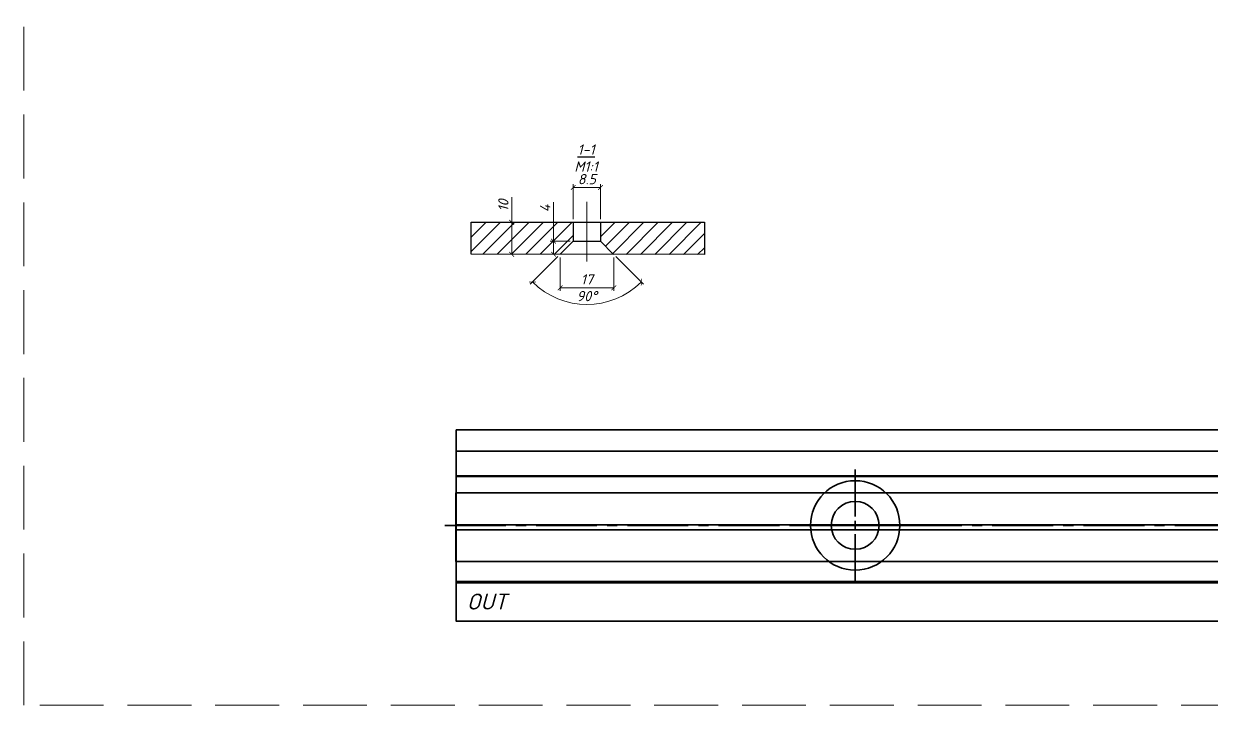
# Model space of a CAD drawing. Header units: millimetres. Extents: x -29692 to 34729, y -8412 to 43293.
# Drawn here: x -11384.3 to -11012.4, y -5589.7 to -5376.3 of the extents above; entities that cross this region are included whole.
import ezdxf

# ---------------------------------------------------------------- set-up
doc = ezdxf.new("R2010")
doc.units = ezdxf.units.MM
for name, pattern in [('CENTER2', [28.575, 19.05, -3.175, 3.175, -3.175]), ('CONTINU', [0]), ('JIS_02_4.0', [5.5, 4, -1.5])]:
    doc.linetypes.add(name, pattern=pattern)
doc.layers.get('Defpoints').update_dxf_attribs({"color": 4, "lineweight": 35})
for name, color, linetype, lineweight in [('_0_000_Подоснова', 9, 'Continuous', 0), ('_0_001_Профили', 150, 'Continuous', 35), ('_0_003_Размеры', 132, 'Continuous', 0)]:
    doc.layers.add(name, color=color, linetype=linetype, lineweight=lineweight)
doc.layers.add('_0_007_Кронштейны_01', color=30, linetype='Continuous')
doc.layers.add('_0_108_GASKETS', color=1, linetype='Continuous')
doc.layers.add('_0_023 _Линия_04', color=96, linetype='JIS_02_4.0', lineweight=9, plot=False)
doc.styles.add('_DZ_3.2', font='isocpeui.ttf', dxfattribs={"height": 3.2})
doc.dimstyles.new('_DZ_3.2', dxfattribs={"dimscale": 0, "dimtxt": 3.2, "dimasz": 1.5, "dimexe": 1, "dimexo": 1, "dimgap": 1, "dimtad": 1, "dimdec": 0, "dimzin": 1, "dimdsep": 46, "dimtxsty": '_DZ_3.2', "dimblk": 'ARCHTICK', "dimcen": 0.09, "dimclrd": 256, "dimclre": 256, "dimclrt": 256, "dimadec": 0, "dimazin": 0, "dimtfac": 1, "dimtdec": 0, "dimtofl": 0, "dimtmove": 1, "dimatfit": 2, "dimfxl": 1, "dimtfill": 1, "dimtfillclr": 256, "dimtolj": 1, "dimlwd": 9, "dimlwe": 5, "dimarcsym": 0})
pattern_1 = [(45, (-120832.4196, -38604.897), (-2.24506403, 2.24506403), [])]

# ---------------------------------------------------------------- blocks, each defined once
blk = doc.blocks.new('*U548')
at = {"layer": '_0_003_Размеры', "color": 0, "linetype": 'CENTER2', "transparency": 16777216}
blk.add_line((0, 9.38), (0, -9.33), dxfattribs=at)
blk = doc.blocks.new('_ArchTick')
at = {"color": 0, "linetype": 'ByBlock', "const_width": 0.15}
blk.add_lwpolyline([(-0.5, -0.5), (0.5, 0.5)], dxfattribs=at)
blk = doc.blocks.new('*D568')
at = {"layer": '_0_003_Размеры', "linetype": 'Continuous', "lineweight": 5, "transparency": 16777216}
blk.add_line((-11212.18, -5437.44), (-11212.18, -5426.53), dxfattribs=at)
at = {"layer": '_0_003_Размеры', "linetype": 'CONTINU', "lineweight": 5, "transparency": 16777216}
blk.add_line((-11203.68, -5437.44), (-11203.68, -5426.53), dxfattribs=at)
at = {"layer": '_0_003_Размеры', "linetype": 'Continuous', "lineweight": 9, "transparency": 16777216}
blk.add_line((-11212.18, -5427.53), (-11203.68, -5427.53), dxfattribs=at)
at = {"layer": 'Defpoints', "color": 0, "transparency": 16777216}
for p in [(-11212.18, -5438.44), (-11203.68, -5438.44)]:
    blk.add_point(p, dxfattribs=at)
at = {"layer": '_0_003_Размеры', "lineweight": 9, "transparency": 16777216, "xscale": 1.5, "yscale": 1.5, "zscale": 1.5, "rotation": 180}
blk.add_blockref('_ArchTick', (-11212.18, -5427.53), dxfattribs=at)
at = {"layer": '_0_003_Размеры', "lineweight": 9, "transparency": 16777216, "xscale": 1.5, "yscale": 1.5, "zscale": 1.5}
blk.add_blockref('_ArchTick', (-11203.68, -5427.53), dxfattribs=at)
at = {"layer": '_0_003_Размеры', "transparency": 16777216, "insert": (-11207.93, -5424.93), "char_height": 3.2, "attachment_point": 5, "style": '_DZ_3.2', "bg_fill": 3, "box_fill_scale": 1.1, "bg_fill_color": 256, "bg_fill_true_color": 13158600, "bg_fill_transparency": 0}
blk.add_mtext('\\A1;8.5', dxfattribs=at)
at = {"layer": 'Defpoints', "color": 0, "transparency": 16777216}
blk.add_point((-11203.68, -5427.53), dxfattribs=at)
blk = doc.blocks.new('*D569')
at = {"layer": '_0_003_Размеры', "linetype": 'Continuous', "lineweight": 5, "transparency": 16777216}
blk.add_line((-11216.33, -5449.47), (-11216.33, -5459.95), dxfattribs=at)
at = {"layer": '_0_003_Размеры', "linetype": 'CONTINU', "lineweight": 5, "transparency": 16777216}
blk.add_line((-11199.52, -5449.51), (-11199.52, -5459.95), dxfattribs=at)
at = {"layer": '_0_003_Размеры', "linetype": 'Continuous', "lineweight": 9, "transparency": 16777216}
blk.add_line((-11216.33, -5458.95), (-11199.52, -5458.95), dxfattribs=at)
at = {"layer": 'Defpoints', "color": 0, "transparency": 16777216}
for p in [(-11216.33, -5448.47), (-11199.52, -5448.51), (-11199.52, -5458.95)]:
    blk.add_point(p, dxfattribs=at)
at = {"layer": '_0_003_Размеры', "lineweight": 9, "transparency": 16777216, "xscale": 1.5, "yscale": 1.5, "zscale": 1.5, "rotation": 180}
blk.add_blockref('_ArchTick', (-11216.33, -5458.95), dxfattribs=at)
at = {"layer": '_0_003_Размеры', "lineweight": 9, "transparency": 16777216, "xscale": 1.5, "yscale": 1.5, "zscale": 1.5}
blk.add_blockref('_ArchTick', (-11199.52, -5458.95), dxfattribs=at)
at = {"layer": '_0_003_Размеры', "transparency": 16777216, "insert": (-11207.92, -5456.33), "char_height": 3.2, "attachment_point": 5, "style": '_DZ_3.2', "bg_fill": 3, "box_fill_scale": 1.1, "bg_fill_color": 256, "bg_fill_true_color": 13158600, "bg_fill_transparency": 0}
blk.add_mtext('\\A1;17', dxfattribs=at)
blk = doc.blocks.new('*D570')
at = {"layer": '_0_003_Размеры', "linetype": 'Continuous', "lineweight": 9, "transparency": 16777216}
for p in [(-11231.48, -5430.57), (-11231.48, -5448.46)]:
    blk.add_line(p, (-11231.48, -5438.44), dxfattribs=at)
at = {"layer": '_0_003_Размеры', "linetype": 'CONTINU', "lineweight": 5, "transparency": 16777216}
blk.add_line((-11229.74, -5438.44), (-11232.48, -5438.44), dxfattribs=at)
at = {"layer": '_0_003_Размеры', "linetype": 'Continuous', "lineweight": 5, "transparency": 16777216}
blk.add_line((-11229.74, -5448.46), (-11232.48, -5448.46), dxfattribs=at)
at = {"layer": 'Defpoints', "color": 0, "transparency": 16777216}
for p in [(-11231.48, -5438.44), (-11228.74, -5438.44), (-11228.74, -5448.46)]:
    blk.add_point(p, dxfattribs=at)
at = {"layer": '_0_003_Размеры', "lineweight": 9, "transparency": 16777216, "xscale": 1.5, "yscale": 1.5, "zscale": 1.5}
for p, rotation in [((-11231.48, -5438.44), 90), ((-11231.48, -5448.46), 270)]:
    blk.add_blockref('_ArchTick', p, dxfattribs=dict(at, rotation=rotation))
at = {"layer": '_0_003_Размеры', "transparency": 16777216, "insert": (-11234.08, -5433.18), "char_height": 3.2, "attachment_point": 5, "rotation": 90, "style": '_DZ_3.2', "bg_fill": 3, "box_fill_scale": 1.1, "bg_fill_color": 256, "bg_fill_true_color": 13158600, "bg_fill_transparency": 0}
blk.add_mtext('\\A1;10', dxfattribs=at)
blk = doc.blocks.new('*D571')
at = {"layer": '_0_003_Размеры', "linetype": 'Continuous', "lineweight": 9, "transparency": 16777216}
for p in [(-11218.39, -5432.11), (-11218.39, -5448.47)]:
    blk.add_line(p, (-11218.39, -5444.32), dxfattribs=at)
at = {"layer": '_0_003_Размеры', "linetype": 'CONTINU', "lineweight": 5, "transparency": 16777216}
blk.add_line((-11213.18, -5444.32), (-11219.39, -5444.32), dxfattribs=at)
at = {"layer": '_0_003_Размеры', "linetype": 'Continuous', "lineweight": 5, "transparency": 16777216}
blk.add_line((-11217.33, -5448.47), (-11219.39, -5448.47), dxfattribs=at)
at = {"layer": 'Defpoints', "color": 0, "transparency": 16777216}
for p in [(-11218.39, -5444.32), (-11212.18, -5444.32), (-11216.33, -5448.47)]:
    blk.add_point(p, dxfattribs=at)
at = {"layer": '_0_003_Размеры', "lineweight": 9, "transparency": 16777216, "xscale": 1.5, "yscale": 1.5, "zscale": 1.5}
for p, rotation in [((-11218.39, -5444.32), 90), ((-11218.39, -5448.47), 270)]:
    blk.add_blockref('_ArchTick', p, dxfattribs=dict(at, rotation=rotation))
at = {"layer": '_0_003_Размеры', "transparency": 16777216, "insert": (-11220.99, -5434.09), "char_height": 3.2, "attachment_point": 5, "rotation": 90, "style": '_DZ_3.2', "bg_fill": 3, "box_fill_scale": 1.1, "bg_fill_color": 256, "bg_fill_true_color": 13158600, "bg_fill_transparency": 0}
blk.add_mtext('\\A1;4', dxfattribs=at)
blk = doc.blocks.new('*D572')
at = {"layer": '_0_003_Размеры', "linetype": 'Continuous', "lineweight": 5, "transparency": 16777216}
blk.add_line((-11217.03, -5449.17), (-11225.67, -5457.81), dxfattribs=at)
at = {"layer": '_0_003_Размеры', "linetype": 'CONTINU', "lineweight": 5, "transparency": 16777216}
blk.add_line((-11198.84, -5449.19), (-11190.22, -5457.85), dxfattribs=at)
at = {"layer": '_0_003_Размеры', "linetype": 'Continuous', "lineweight": 9, "transparency": 16777216}
blk.add_arc((-11207.93, -5440.07), 24.1, 225, 314.888, dxfattribs=at)
at = {"layer": 'Defpoints', "color": 0, "transparency": 16777216}
for p in [(-11212.18, -5444.32), (-11203.68, -5444.33), (-11216.33, -5448.47), (-11199.54, -5448.48), (-11214.18, -5463.34)]:
    blk.add_point(p, dxfattribs=at)
at = {"layer": '_0_003_Размеры', "lineweight": 9, "transparency": 16777216, "xscale": 1.5, "yscale": 1.5, "zscale": 1.5}
for p, rotation in [((-11224.97, -5457.1), 134.9999999999548), ((-11190.92, -5457.14), 44.88802071739722)]:
    blk.add_blockref('_ArchTick', p, dxfattribs=dict(at, rotation=rotation))
at = {"layer": '_0_003_Размеры', "transparency": 16777216, "insert": (-11207.95, -5461.56), "char_height": 3.2, "attachment_point": 5, "rotation": 359.944, "style": '_DZ_3.2', "bg_fill": 3, "box_fill_scale": 1.1, "bg_fill_color": 256, "bg_fill_true_color": 13158600, "bg_fill_transparency": 0}
blk.add_mtext('\\A1;90°', dxfattribs=at)
blk = doc.blocks.new('*U662')
at = {"layer": '_0_001_Профили', "color": 0, "linetype": 'CENTER2', "transparency": 16777216}
blk.add_line((-281.31, 0), (281.31, 0), dxfattribs=at)
blk = doc.blocks.new('*U661')
at = {"layer": '_0_001_Профили', "color": 0, "linetype": 'CENTER2', "transparency": 16777216}
for p, q in [((0, 2.8), (0, 17.5)), ((-17.5, 0), (-2.8, 0)), ((2.8, 0), (17.5, 0)), ((0, -17.5), (0, -2.8))]:
    blk.add_line(p, q, dxfattribs=at)
at = {"layer": '_0_001_Профили', "color": 0, "linetype": 'Continuous', "transparency": 16777216}
for p, q in [((-1.4, 0), (1.4, 0)), ((0, -1.4), (0, 1.4))]:
    blk.add_line(p, q, dxfattribs=at)
blk = doc.blocks.new('*U660')
at = {"layer": '_0_001_Профили', "color": 40}
for p, q in [((555.62, 53.25), (0, 53.25)), ((555.62, 45.51), (0, 45.51)), ((555.62, 45.25), (0, 45.25)), ((0, 12.36), (555.62, 12.36)), ((0, 11.96), (555.62, 11.96)), ((0, 11.96), (555.62, 11.96))]:
    blk.add_line(p, q, dxfattribs=at)
at = {"layer": '_0_001_Профили', "color": 4}
for p, q in [((555.62, 40.12), (0, 40.12)), ((555.62, 18.6), (0, 18.6))]:
    blk.add_line(p, q, dxfattribs=at)
at = {"layer": '_0_001_Профили', "color": 40}
blk.add_lwpolyline([(0, 59.91), (0, 0), (555.62, 0), (555.62, 59.91)], close=True, dxfattribs=at)
for radius in [14, 7.5]:
    blk.add_circle((125, 29.96), radius, dxfattribs=at)
at = {"layer": '_0_001_Профили', "color": 9, "linetype": 'CENTER2'}
for name, p in [('*U661', (125, 29.96)), ('*U662', (277.81, 29.96))]:
    blk.add_blockref(name, p, dxfattribs=at)
at = {"layer": '_0_001_Профили', "color": 40, "insert": (-3.98, 3.59), "char_height": 5, "width": 27.1594, "attachment_point": 7, "style": '_DZ_3.2'}
blk.add_mtext('\\pxqc;OUT', dxfattribs=at)
blk = doc.blocks.new('*U663')
at = {"layer": '_0_001_Профили', "color": 4, "linetype": 'Continuous'}
for p, q in [((555.62, 21.52), (-0.08, 21.52)), ((-0.08, 11.52), (555.62, 11.52)), ((-0.08, 10), (555.62, 10)), ((-0.08, 0), (555.62, 0))]:
    blk.add_line(p, q, dxfattribs=at)
at = {"layer": '_0_001_Профили', "color": 4}
blk.add_line((-0.08, 0), (-0.08, 21.52), dxfattribs=at)
at = {"style": '_DZ_3.2', "flags": 9}
blk.add_attdef('BNAME', (981.33, 15.04), '', height=3.2, dxfattribs=at)

msp = doc.modelspace()

# ---------------------------------------------------------------- hatches: boundary and pattern name
at = {"layer": '_0_000_Подоснова'}
h = msp.add_hatch(dxfattribs=at)
h.set_pattern_fill('ANSI31', color=256)
h.set_pattern_definition(pattern_1)
h.paths.add_polyline_path([(-11244.14, -5438.439), (-11244.14, -5448.439), (-11216.342, -5448.48), (-11212.182, -5444.32), (-11212.18, -5438.439)])
h = msp.add_hatch(dxfattribs=at)
h.set_pattern_fill('ANSI31', color=256)
h.set_pattern_definition(pattern_1)
h.paths.add_polyline_path([(-11203.68, -5438.439), (-11203.682, -5444.329), (-11199.544, -5448.483), (-11171.122, -5448.519), (-11171.122, -5445.802), (-11171.122, -5438.439)])

# ---------------------------------------------------------------- linework, layer by layer
at = {"layer": '_0_007_Кронштейны_01'}
for p, q in [((-11212.182, -5438.439), (-11212.182, -5444.32)), ((-11203.682, -5438.439), (-11203.682, -5444.329)), ((-11216.328, -5448.466), (-11212.182, -5444.32)), ((-11212.182, -5444.32), (-11203.682, -5444.329)), ((-11199.544, -5448.483), (-11203.682, -5444.329))]:
    msp.add_line(p, q, dxfattribs=at)
msp.add_lwpolyline([(-11244.14, -5448.439), (-11244.14, -5438.439), (-11171.122, -5438.439), (-11171.122, -5448.547)], close=True, dxfattribs=at)
at = {"layer": '_0_023 _Линия_04', "ltscale": 5, "transparency": 33554687}
msp.add_lwpolyline([(-11384.319, 2250), (-8884.319, 2250), (-8884.319, -5589.706), (-11384.319, -5589.706)], close=True, dxfattribs=at)

# ---------------------------------------------------------------- block references
at = {"layer": '_0_001_Профили'}
msp.add_blockref('*U660', (-11248.894, -5563.329), dxfattribs=at)
at = {"layer": '_0_003_Размеры', "linetype": 'CENTER2'}
msp.add_blockref('*U548', (-11207.932, -5441.382), dxfattribs=at)
at = {"layer": '_0_108_GASKETS', "xscale": -1, "rotation": 180}
msp.add_blockref('*U663', (-11248.894, -5523.212), dxfattribs=at)

# ---------------------------------------------------------------- next in the draw order: dimensions: what is measured, and where the dimension line sits
at = {"layer": '_0_003_Размеры'}
dim = msp.add_linear_dim(base=(-11203.682, -5427.531), p1=(-11212.182, -5438.439), p2=(-11203.682, -5438.439), dimstyle='_DZ_3.2', override={"dimdec": 1}, dxfattribs=at)
dim.commit()
dim.dimension.update_dxf_attribs({"geometry": '*D568', "text_midpoint": (-11207.932, -5424.931)})
dim = msp.add_linear_dim(base=(-11231.481, -5438.439), p1=(-11228.741, -5448.462), p2=(-11228.741, -5438.439), angle=90, dimstyle='_DZ_3.2', dxfattribs=at)
dim.commit()
dim.dimension.update_dxf_attribs({"geometry": '*D570', "text_midpoint": (-11231.093, -5433.181), "dimtype": 160})
dim = msp.add_linear_dim(base=(-11199.522, -5458.95), p1=(-11216.328, -5448.466), p2=(-11199.522, -5448.505), dimstyle='_DZ_3.2', dxfattribs=at)
dim.commit()
dim.dimension.update_dxf_attribs({"geometry": '*D569', "text_midpoint": (-11207.925, -5456.33)})

# ---------------------------------------------------------------- next in the draw order: texts
at = {"insert": (-11218.749, -5414.053), "char_height": 3.2, "width": 21.14281, "attachment_point": 1, "style": '_DZ_3.2'}
msp.add_mtext('\\pxqc;{\\L1-1\\P}M1:1', dxfattribs=at)

# ---------------------------------------------------------------- next in the draw order: dimensions: what is measured, and where the dimension line sits
at = {"layer": '_0_003_Размеры'}
dim = msp.add_linear_dim(base=(-11218.387, -5444.32), p1=(-11216.328, -5448.466), p2=(-11212.182, -5444.32), angle=90, dimstyle='_DZ_3.2', dxfattribs=at)
dim.commit()
dim.dimension.update_dxf_attribs({"geometry": '*D571', "text_midpoint": (-11219.211, -5434.095), "dimtype": 160})

# ---------------------------------------------------------------- next in the draw order: dimensions: what is measured, and where the dimension line sits
dim = msp.add_angular_dim_2l(base=(-11214.179, -5463.336), line1=((-11199.544, -5448.483), (-11203.682, -5444.329)), line2=((-11216.328, -5448.466), (-11212.182, -5444.32)), dimstyle='_DZ_3.2', override={"dimscale": 0}, dxfattribs=at)
dim.commit()
dim.dimension.update_dxf_attribs({"geometry": '*D572', "text_midpoint": (-11207.949, -5461.561)})

# ---------------------------------------------------------------- next in the draw order: linework, layer by layer
at = {"layer": '_0_003_Размеры', "color": 0, "linetype": 'CENTER2', "transparency": 16777216}
msp.add_line((-11207.932, -5432.004), (-11207.932, -5450.708), dxfattribs=at)

doc.saveas('drawing.dxf')
